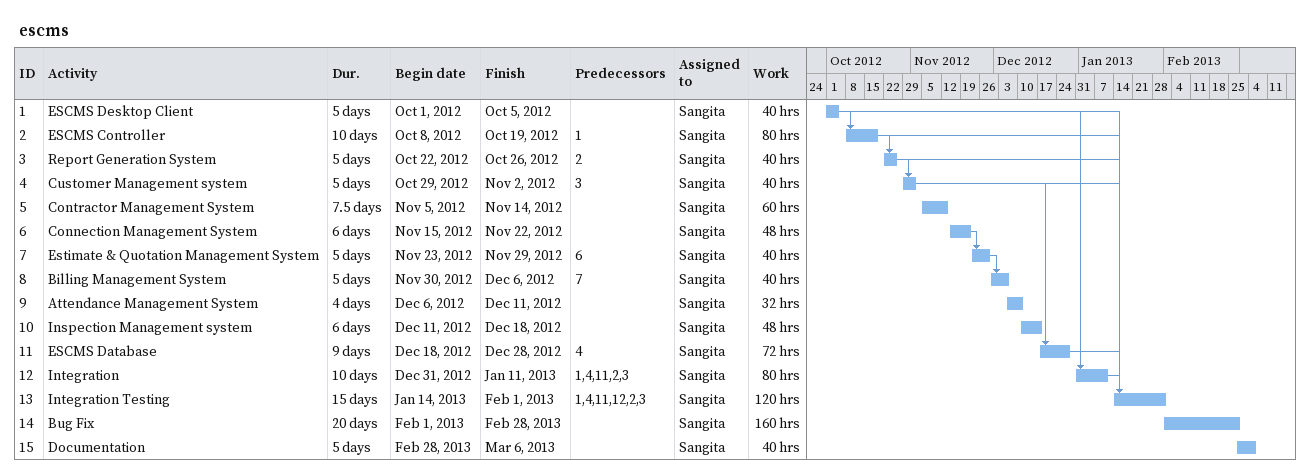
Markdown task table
escms

| ID | Task | Duration | Start | Finish | Predecessors | Resources | Work (h) |
|---|---|---|---|---|---|---|---|
| 1 | ESCMS Desktop Client | 5d | 2012-10-01 | 2012-10-05 |  | Sangita | 40 |
| 2 | ESCMS Controller | 10d | 2012-10-08 | 2012-10-19 | 1 | Sangita | 80 |
| 3 | Report Generation System | 5d | 2012-10-22 | 2012-10-26 | 2 | Sangita | 40 |
| 4 | Customer Management system | 5d | 2012-10-29 | 2012-11-02 | 3 | Sangita | 40 |
| 5 | Contractor Management System | 7.5d | 2012-11-05 | 2012-11-14 |  | Sangita | 60 |
| 6 | Connection Management System | 6d | 2012-11-15 | 2012-11-22 |  | Sangita | 48 |
| 7 | Estimate & Quotation Management System | 5d | 2012-11-23 | 2012-11-29 | 6 | Sangita | 40 |
| 8 | Billing Management System | 5d | 2012-11-30 | 2012-12-06 | 7 | Sangita | 40 |
| 9 | Attendance Management System | 4d | 2012-12-06 | 2012-12-11 |  | Sangita | 32 |
| 10 | Inspection Management system | 6d | 2012-12-11 | 2012-12-18 |  | Sangita | 48 |
| 11 | ESCMS Database | 9d | 2012-12-18 | 2012-12-28 | 4 | Sangita | 72 |
| 12 | Integration | 10d | 2012-12-31 | 2013-01-11 | 1, 4, 11, 2, 3 | Sangita | 80 |
| 13 | Integration Testing | 15d | 2013-01-14 | 2013-02-01 | 1, 4, 11, 12, 2, 3 | Sangita | 120 |
| 14 | Bug Fix | 20d | 2013-02-01 | 2013-02-28 |  | Sangita | 160 |
| 15 | Documentation | 5d | 2013-02-28 | 2013-03-06 |  | Sangita | 40 |
